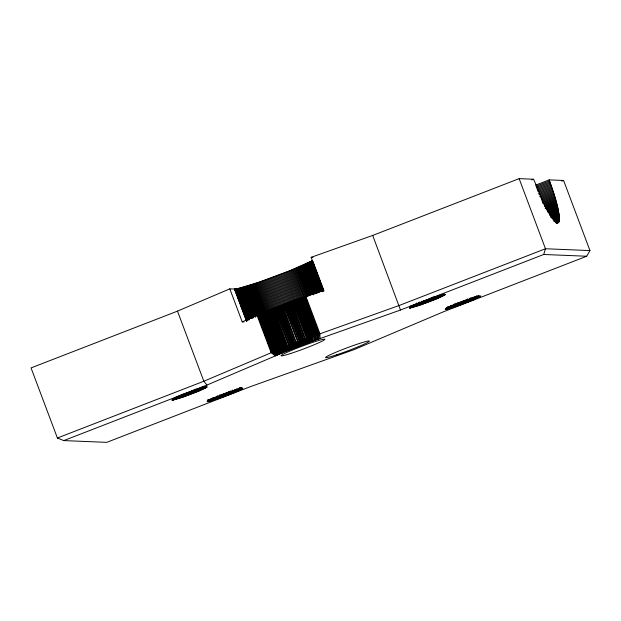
<?xml version="1.0" encoding="UTF-8"?>
<svg xmlns="http://www.w3.org/2000/svg" width="621" height="621" viewBox="0 0 621 621"><rect width="100%" height="100%" fill="white"/><g stroke="black" fill="none" stroke-linecap="round" stroke-linejoin="round"><path stroke-width="0.93" d="M63.761 440.592L206.979 385.059L284.892 351.828L312.937 341.084L312.961 336.077L299.004 298.965L272.883 308.816L242.206 321.857L229.809 288.866L177.474 311.129L31.05 367.911L57.404 438.015L63.761 440.592L106.75 442.354L249.968 386.813L354.133 349.6L443.472 311.781L586.69 256.24L589.95 250.573L563.596 180.463L549.143 179.873L535.589 185.136M299.004 298.965L323.549 290.31L311.152 257.319L372.709 235.429L519.133 178.646L533.579 179.236C540.433 193.969 544.757 212.328 557.642 222.861C561.376 220.432 558.481 214.098 558.372 210.403C556.23 199.97 552.845 189.847 549.143 179.873M182.419 397.308L199.124 390.958L207.251 386.743L201.639 387.908L188.9 392.309L176.504 397.362L171.714 400.118L182.419 397.308L182.465 394.793M217.994 398.76L234.699 392.41L242.827 388.195L237.206 389.359L224.476 393.761L212.079 398.822L207.29 401.57L217.994 398.76L218.041 396.245M420.355 305.043L437.06 298.693L445.195 294.478L439.575 295.643L426.837 300.044L414.448 305.105L409.658 307.853L420.355 305.043L420.401 302.528M455.93 306.495L472.635 300.145L480.77 295.93L475.15 297.094L462.412 301.495L450.023 306.557L445.234 309.305L455.93 306.495L455.993 303.141M181.627 397.572L181.767 395.034M217.203 399.031L217.389 395.639M419.563 305.307L419.749 301.922M455.139 306.766L455.278 304.22M180.851 397.836L181.161 394.405M216.426 399.287L216.659 396.71M418.795 305.571L419.02 302.994M454.37 307.022L454.673 303.591M180.106 398.084L180.416 395.476M215.673 399.536L215.992 396.935M418.042 305.819L418.461 302.349M453.617 307.271L453.935 304.67M179.376 398.317L179.772 395.686M214.944 399.769L215.347 397.137M417.312 306.052L417.716 303.421M452.888 307.504L453.283 304.88M178.669 398.542L179.151 395.887M214.245 399.994L214.726 397.339M416.606 306.277L417.087 303.622M452.181 307.729L452.662 305.074M177.986 398.76L178.553 396.074M213.562 400.211L214.121 397.525M415.93 306.495L416.675 302.916M451.498 307.946L452.065 305.26M177.334 398.954L177.971 396.252M212.91 400.405L213.546 397.704M415.278 306.689L415.915 303.987M450.854 308.14L451.49 305.439M176.713 399.14L177.427 396.415M212.289 400.592L212.995 397.867M414.657 306.875L415.364 304.15M450.225 308.327L450.939 305.602M176.123 399.319L176.9 396.571M211.699 400.77L212.475 398.022M414.06 307.053L414.844 304.306M449.635 308.505L450.419 305.757M175.564 399.474L176.411 396.71M211.14 400.925L211.978 398.162M413.501 307.209L414.347 304.445M449.076 308.66L449.643 306.821M297.397 299.532L312.937 341.084L400.483 310.026L543.709 254.486L545.479 248.757L519.133 178.646M175.037 399.613L175.813 397.23M210.612 401.073L211.388 398.69M412.981 307.356L413.749 304.965M448.548 308.808L449.325 306.425M174.548 399.745L175.099 398.146M210.123 401.197L210.946 398.806M412.484 307.48L413.314 305.082M448.059 308.932L448.882 306.541M174.09 399.862L174.959 397.456M209.665 401.313L210.535 398.907M412.033 307.597L412.903 305.19M447.609 309.048L448.183 307.442M173.678 399.955L174.586 397.541M209.246 401.414L209.859 399.8M411.614 307.69L412.22 306.083M447.19 309.149L448.098 306.727M173.298 400.04L173.927 398.426M208.866 401.492L209.502 399.877M411.234 307.775L411.87 306.161M446.81 309.227L447.757 306.805M172.956 400.11L173.608 398.488M208.532 401.562L209.184 399.94M410.892 307.845L411.552 306.223M446.468 309.297L447.12 307.674M172.654 400.157L173.329 398.535M208.229 401.608L208.904 399.986M410.59 307.892L411.607 305.454M446.165 309.343L446.841 307.721M207.965 401.647L208.664 400.017M410.334 307.931L411.024 306.3M445.909 309.382L446.6 307.752M207.748 401.663L208.454 400.033M410.116 307.946L410.823 306.316M445.684 309.398L446.398 307.768M207.569 401.663L208.291 400.04M409.938 307.946L410.652 306.316M207.437 401.647L208.167 400.025M409.798 307.931L410.528 306.308M445.164 294.618L443.541 293.873M207.344 401.624L208.074 399.994L207.29 401.57M410.442 306.277L409.705 307.9L410.419 306.099M207.282 401.508L208.027 399.893M229.809 288.866L234.831 289.044L238.317 288.462L258.654 282.291L290.294 270.5L312.611 260.556M589.95 250.573L545.479 248.757L399.055 305.532L294.028 343.087L203.828 381.24L57.404 438.015M531.778 179.943L533.579 179.236M535.985 186.199L549.546 180.936M536.381 187.255L549.934 182M536.761 188.318L550.322 183.063M537.149 189.374L550.703 184.119M537.522 190.43L551.083 185.174M561.788 181.169L563.596 180.463M537.895 191.485L551.448 186.222M539.16 192.184L551.813 187.27M538.617 193.573L552.17 188.318M538.966 194.614L552.527 189.358M540.216 195.297L552.869 190.391M539.649 196.671L553.202 191.415M540.883 197.338L553.536 192.432M541.202 198.347L553.862 193.441M541.52 199.349L554.173 194.443M541.83 200.342L554.483 195.436M542.125 201.328L554.786 196.422M542.42 202.306L555.073 197.393M542.707 203.269L555.36 198.355M543.88 203.867L555.632 199.31M544.151 204.806L555.904 200.249M544.407 205.737L556.16 201.181M544.656 206.646L556.408 202.089M545.797 207.197L556.649 202.989M545.129 208.439L556.874 203.882M546.255 208.959L557.099 204.751M546.464 209.813L557.309 205.605M547.567 210.302L557.511 206.451M547.761 211.132L557.705 207.274M547.947 211.94L557.891 208.082M548.118 212.731L558.062 208.873M549.181 213.15L558.225 209.65M549.337 213.903L558.372 210.403M549.476 214.641L558.52 211.14M549.608 215.363L558.652 211.854M550.641 215.704L558.768 212.553M550.749 216.387L558.884 213.228M550.85 217.047L558.985 213.888M550.936 217.684L559.071 214.524M551.922 217.948L559.148 215.145M551.991 218.545L559.218 215.735M552.954 218.763L559.28 216.31M553 219.314L559.327 216.861M553.032 219.842L559.358 217.389M553.963 219.997L559.389 217.893M553.979 220.478L559.405 218.375M553.979 220.944L559.405 218.84M553.971 221.379L559.397 219.275M554.863 221.441L559.381 219.687M554.832 221.821L559.35 220.075M555.694 221.837L559.311 220.432M555.648 222.178L559.257 220.773M555.585 222.489L559.195 221.084M555.508 222.776L559.125 221.379M556.331 222.691L559.04 221.635M557.146 222.574L558.947 221.876M557.037 222.792L558.846 222.093M556.921 222.978L558.729 222.279M556.664 223.273L558.605 222.434M556.517 223.381L558.326 222.683M543.709 254.486L586.69 256.24M311.152 257.319L313 257.397M242.206 321.857L244.053 321.934M443.472 293.966L445.086 294.711M241.103 387.683L242.726 388.435M443.355 294.067L444.962 294.828M240.995 387.783L242.601 388.544M443.208 294.183L444.799 294.952M240.839 387.9L242.438 388.668M205.264 386.448L206.863 387.217M478.589 295.767L480.173 296.543M443.014 294.315L444.597 295.091M239.861 387.644L242.237 388.808M205.077 386.58L206.661 387.357M478.356 295.914L479.924 296.698M442.781 294.463L444.349 295.247M239.636 387.783L241.988 388.963M204.845 386.728L206.413 387.512M478.092 296.07L479.637 296.869M442.517 294.618L444.062 295.417M240.148 388.335L241.701 389.134M203.804 386.487L206.125 387.683M477.021 295.837L479.311 297.055M442.214 294.789L443.736 295.596M239.846 388.505L241.375 389.32M204.27 387.054L205.799 387.861M476.695 296.015L478.946 297.249M441.12 294.564L443.371 295.798M238.751 388.28L241.01 389.514M203.929 387.24L205.435 388.063M476.33 296.209L478.543 297.459M440.755 294.75L442.967 296.007M238.386 388.474L240.599 389.724M202.811 387.015L205.031 388.272M475.927 296.403L478.1 297.684M440.351 294.952L442.525 296.225M237.99 388.668L240.156 389.949M202.415 387.217L204.588 388.49M475.143 296.403L477.619 297.917M440.398 295.456L442.043 296.465M238.029 389.173L239.683 390.182M201.631 387.209L204.107 388.73M474.692 296.621L477.107 298.158M439.117 295.161L441.531 296.706M236.748 388.886L239.17 390.423M201.181 387.426L203.595 388.971M474.987 297.366L476.555 298.414M438.636 295.394L440.98 296.962M236.267 389.111L238.619 390.679M200.692 387.659L203.044 389.227M473.691 297.079L475.981 298.685M438.115 295.627L440.405 297.234M235.755 389.344L238.037 390.951M200.179 387.892L202.462 389.499M473.155 297.319L475.368 298.957M437.58 295.868L439.792 297.506M235.212 389.584L237.424 391.222M199.636 388.133L201.856 389.771M264.057 312.456L278.014 349.576L281.041 353.45L276.663 350.151L262.706 313.038M472.589 297.575L474.723 299.244M437.013 296.124L439.148 297.793M278.014 349.576L282.291 352.914L279.396 348.986L265.446 311.874M275.382 355.949L271.105 352.612L246.102 286.351M234.645 389.841L236.787 391.509M199.069 388.389L201.212 390.058M279.396 348.986L283.572 352.371L280.824 348.389L266.875 311.276M471.991 297.832L474.056 299.539M436.423 296.38L438.48 298.08M234.055 390.097L236.112 391.804M198.479 388.645L200.544 390.345M280.824 348.389L284.892 351.828L282.283 347.783L257.731 282.609M470.718 297.521L473.357 299.834M435.802 296.644L437.782 298.383M282.283 347.783L286.234 351.269L283.766 347.17L269.817 310.058M233.442 390.361L235.421 392.099M197.866 388.909L199.846 390.648M283.766 347.17L287.608 350.702L285.287 346.549L271.338 309.437M470.741 298.367L472.635 300.145M434.537 296.326L437.06 298.693M232.169 390.042L234.699 392.41M197.23 389.181L199.124 390.958M285.287 346.549L289.013 350.135L286.832 345.928L272.883 308.816M281.041 353.45L277.331 349.864L263.382 312.751M470.081 298.647L471.89 300.455M434.506 297.195L436.315 299.004M232.145 390.912L233.954 392.72M195.964 388.855L198.378 391.269M286.832 345.928L290.434 349.561L274.443 308.187M282.291 352.914L278.697 349.281L264.748 312.169M288.4 345.299L291.886 348.979L276.035 307.55M283.572 352.371L280.11 348.691L266.153 311.571M469.406 298.926L471.129 300.774M433.256 296.861L435.554 299.322M231.47 391.191L233.185 393.039M195.894 389.74L197.61 391.587M289.984 344.671L293.345 348.404L277.641 306.921M284.892 351.828L281.546 348.086L267.597 310.974M468.715 299.213L470.338 301.1M432.596 297.133L434.762 299.648M230.228 390.85L232.401 393.365M194.652 389.398L196.826 391.905M291.591 344.034L294.828 347.822L279.264 306.285M286.234 351.269L283.021 347.481L269.072 310.36M206.979 385.059L203.828 381.24L177.474 311.129M293.213 343.405L296.318 347.24L280.902 305.648M287.608 350.702L284.527 346.86L270.577 309.747M467.489 298.856L469.538 301.426M432.426 298.049L433.963 299.974M230.065 391.766L231.602 393.691M193.977 389.67L196.026 392.239M294.851 342.769L297.824 346.658L282.547 305.02M289.013 350.135L286.056 346.239L272.107 309.126M467.279 299.788L468.715 301.752M431.222 297.684L433.14 300.3M228.862 391.401L230.779 394.017M193.768 390.601L195.204 392.565M296.496 342.132L299.338 346.076L298.15 341.503L284.201 304.391M290.434 349.561L287.608 345.618L273.659 308.497M298.15 341.503L300.859 345.501L299.811 340.875L285.862 303.762M291.886 348.979L289.192 344.989L275.235 307.869M466.27 299.687L467.885 302.085M430.702 298.227L432.309 300.634M228.334 391.952L229.949 394.351M192.758 390.493L194.373 392.899M299.811 340.875L302.388 344.927L301.472 340.254L287.523 303.133M293.345 348.404L290.783 344.352L266.37 279.597M465.548 299.974L467.039 302.419M429.973 298.515L431.463 300.96M227.604 392.231L229.102 394.684M192.036 390.78L193.527 393.225M301.472 340.254L303.91 344.352L303.133 339.633L289.184 302.512M294.828 347.822L292.398 343.716L278.449 306.603M464.811 300.254L466.185 302.753M429.235 298.802L430.609 301.294M303.133 339.633L305.431 343.793L304.795 339.019L280.498 274.358M296.318 347.24L294.028 343.087L280.079 305.967M226.875 392.519L228.249 395.01M191.299 391.067L192.673 393.559M304.795 339.019L306.953 343.234L306.448 338.414L292.499 301.294M297.824 346.658L295.674 342.45L271.385 277.781M464.073 300.541L465.323 303.079M428.498 299.089L429.748 301.627M226.129 392.806L227.387 395.344M190.554 391.354L191.811 393.893M299.338 346.076L283.37 304.701M306.448 338.414L308.466 342.683L308.094 337.816L294.144 300.696M463.32 300.828L464.454 303.413M427.753 299.376L428.886 301.961M225.384 393.093L226.518 395.678M189.809 391.641L190.942 394.226M300.859 345.501L285.031 304.073M308.094 337.816L309.972 342.14L309.732 337.226L285.474 272.425M302.388 344.927L286.692 303.444M309.732 337.226L311.463 341.604L311.354 336.644M462.575 301.115L463.584 303.747M427 299.656L428.009 302.287M224.631 393.38L225.648 396.004M189.063 391.921L190.073 394.552M372.709 235.429L400.483 310.026M312.945 261.449L324.007 290.876M312.177 260.789L323.572 291.109M311.711 261.03L323.106 291.35M311.23 261.278L322.291 290.706M310.733 261.534L322.128 291.854M310.205 261.798L321.267 291.226M309.662 262.07L320.715 291.49M309.095 262.341L320.149 291.769M308.505 262.621L319.567 292.049M307.9 262.916L318.953 292.336M307.271 263.211L318.332 292.631M306.619 263.506L317.68 292.933M305.959 263.816L317.013 293.244M305.276 264.127L316.33 293.554M304.569 264.445L315.297 292.98M303.848 264.771L314.909 294.191M303.11 265.097L313.838 293.632M302.357 265.431L313.419 294.859M301.589 265.772L312.309 294.3M300.797 266.114L311.525 294.649M299.997 266.456L310.725 294.991M299.182 266.813L309.902 295.34M298.352 267.162L309.072 295.697M297.506 267.527L308.226 296.054M296.644 267.884L307.372 296.419M295.775 268.249L306.495 296.784M305.967 296.566L319.916 333.679L320.025 338.639M294.89 268.621L305.61 297.156M305.221 296.815L319.171 333.935L318.658 339.105L318.418 334.191L293.989 268.994M293.081 269.367L317.649 334.447L317.261 339.578L316.889 334.711L302.932 297.599M292.165 269.739L302.885 298.274M302.163 297.863L316.112 334.983L315.841 340.067L315.328 335.247L301.379 298.134M291.233 270.119L301.961 298.654M290.294 270.5L301.022 299.035M300.595 298.406L314.544 335.526L314.397 340.564L313.752 335.798L289.347 270.88M288.392 271.268L299.112 299.796M298.204 299.244L312.153 336.365L312.937 341.084M287.422 271.649L297.816 299.291M286.452 272.037L297.18 300.572M296.59 299.819L310.539 336.931L311.463 341.604M294.959 300.401L308.916 337.521L309.972 342.14M284.488 272.805L294.882 300.448M283.494 273.193L293.888 300.836M293.322 300.999L307.271 338.111L308.466 342.683M282.501 273.582L292.895 301.224M281.499 273.97L292.227 302.505M291.668 301.596L306.953 343.234M290.015 302.21L305.431 343.793M279.489 274.746L289.883 302.38M278.48 275.126L289.207 303.661M288.354 302.823L303.91 344.352M277.471 275.514L287.857 303.149M276.454 275.895L286.84 303.537M275.437 276.275L285.831 303.917M274.428 276.655L284.814 304.298M273.411 277.028L284.139 305.563M272.394 277.408L282.788 305.051M270.376 278.146L281.103 306.681M269.367 278.519L279.76 306.153M268.365 278.876L279.093 307.411M267.364 279.24L277.758 306.883M265.384 279.947L276.104 308.482M264.399 280.296L274.793 307.938M263.42 280.645L274.148 309.173M262.45 280.979L272.844 308.621M261.488 281.321L272.215 309.848M260.541 281.647L270.927 309.289M259.594 281.973L270.314 310.508M258.654 282.291L269.382 310.826M256.815 282.92L267.542 311.455M255.906 283.223L266.634 311.758M255.014 283.518L265.741 312.053M254.136 283.813L264.856 312.347M253.267 284.1L263.995 312.627M252.413 284.371L263.133 312.906M251.567 284.643L262.295 313.178M262.046 313.326L276.003 350.438L279.823 353.97L275.351 350.718L261.402 313.605M250.744 284.915L261.806 314.335M249.929 285.171L274.707 350.997L278.65 354.49L274.078 351.276L260.129 314.164M249.13 285.419L260.191 314.847M259.516 314.436L273.465 351.548L277.517 354.987L272.86 351.82L258.91 314.707M248.353 285.668L259.407 315.088M247.585 285.901L258.647 315.328M258.313 314.971L272.262 352.084L276.43 355.476L271.68 352.348L257.731 315.235M246.84 286.126L257.894 315.553M245.388 286.56L256.45 315.988M244.69 286.77L255.751 316.19M244.014 286.964L255.41 317.277M243.354 287.15L254.416 316.578M242.71 287.329L253.772 316.757M242.089 287.507L253.484 317.82M241.491 287.67L252.887 317.983M240.909 287.818L252.305 318.138M240.35 287.965L251.746 318.286M239.807 288.105L251.202 318.418M239.295 288.229L250.69 318.55M238.798 288.354L250.193 318.666M238.317 288.462L249.712 318.775M237.866 288.563L249.262 318.876M237.439 288.656L249.168 319.862M237.028 288.734L248.757 319.947M236.648 288.812L248.043 319.124M236.283 288.874L248.012 320.079M235.941 288.928L247.678 320.133M235.631 288.967L247.36 320.18M235.336 289.006L247.073 320.211M235.072 289.029L246.801 320.242M234.831 289.044L246.894 321.15M234.614 289.052L246.677 321.158M234.42 289.052L246.483 321.15M461.822 301.395L462.715 304.073M426.247 299.943L427.139 302.613M223.886 393.66L224.771 396.338M188.31 392.208L189.203 394.878M461.069 301.674L461.838 304.391M425.501 300.215L426.27 302.939M223.133 393.939L223.902 396.656M187.558 392.48L188.326 395.204M460.324 301.946L460.976 304.709M424.748 300.494L425.401 303.258M222.388 394.211L223.032 396.974M186.812 392.759L187.457 395.523M459.579 302.217L460.107 305.027M424.003 300.766L424.531 303.576M221.643 394.482L222.171 397.293M186.067 393.031L186.595 395.841M458.841 302.481L459.253 305.338M423.266 301.03L423.677 303.879M220.905 394.746L221.309 397.603M185.33 393.295L185.733 396.144M458.112 302.738L458.399 305.633M422.536 301.286L422.831 304.181M220.176 395.003L220.463 397.898M184.6 393.551L184.887 396.446M457.374 302.668L457.568 305.928M421.799 301.216L421.993 304.476M219.438 394.933L219.624 398.193M183.909 394.296L184.049 396.741M456.691 303.739L456.738 306.215M421.123 302.287L421.17 304.764M218.755 396.004L218.802 398.48M183.164 393.722L183.226 397.029M290.535 353.535A23.404 1.552 -20.6 0 0 324.83 339.477A23.404 1.552 -20.6 0 0 293.609 349.522A23.404 1.552 -20.6 0 0 290.535 353.535M336.706 354.793A23.404 1.552 -20.6 0 0 369.371 341.115A23.404 1.552 -20.6 0 0 336.303 352.076A23.404 1.552 -20.6 0 0 336.706 354.793"/></g></svg>
